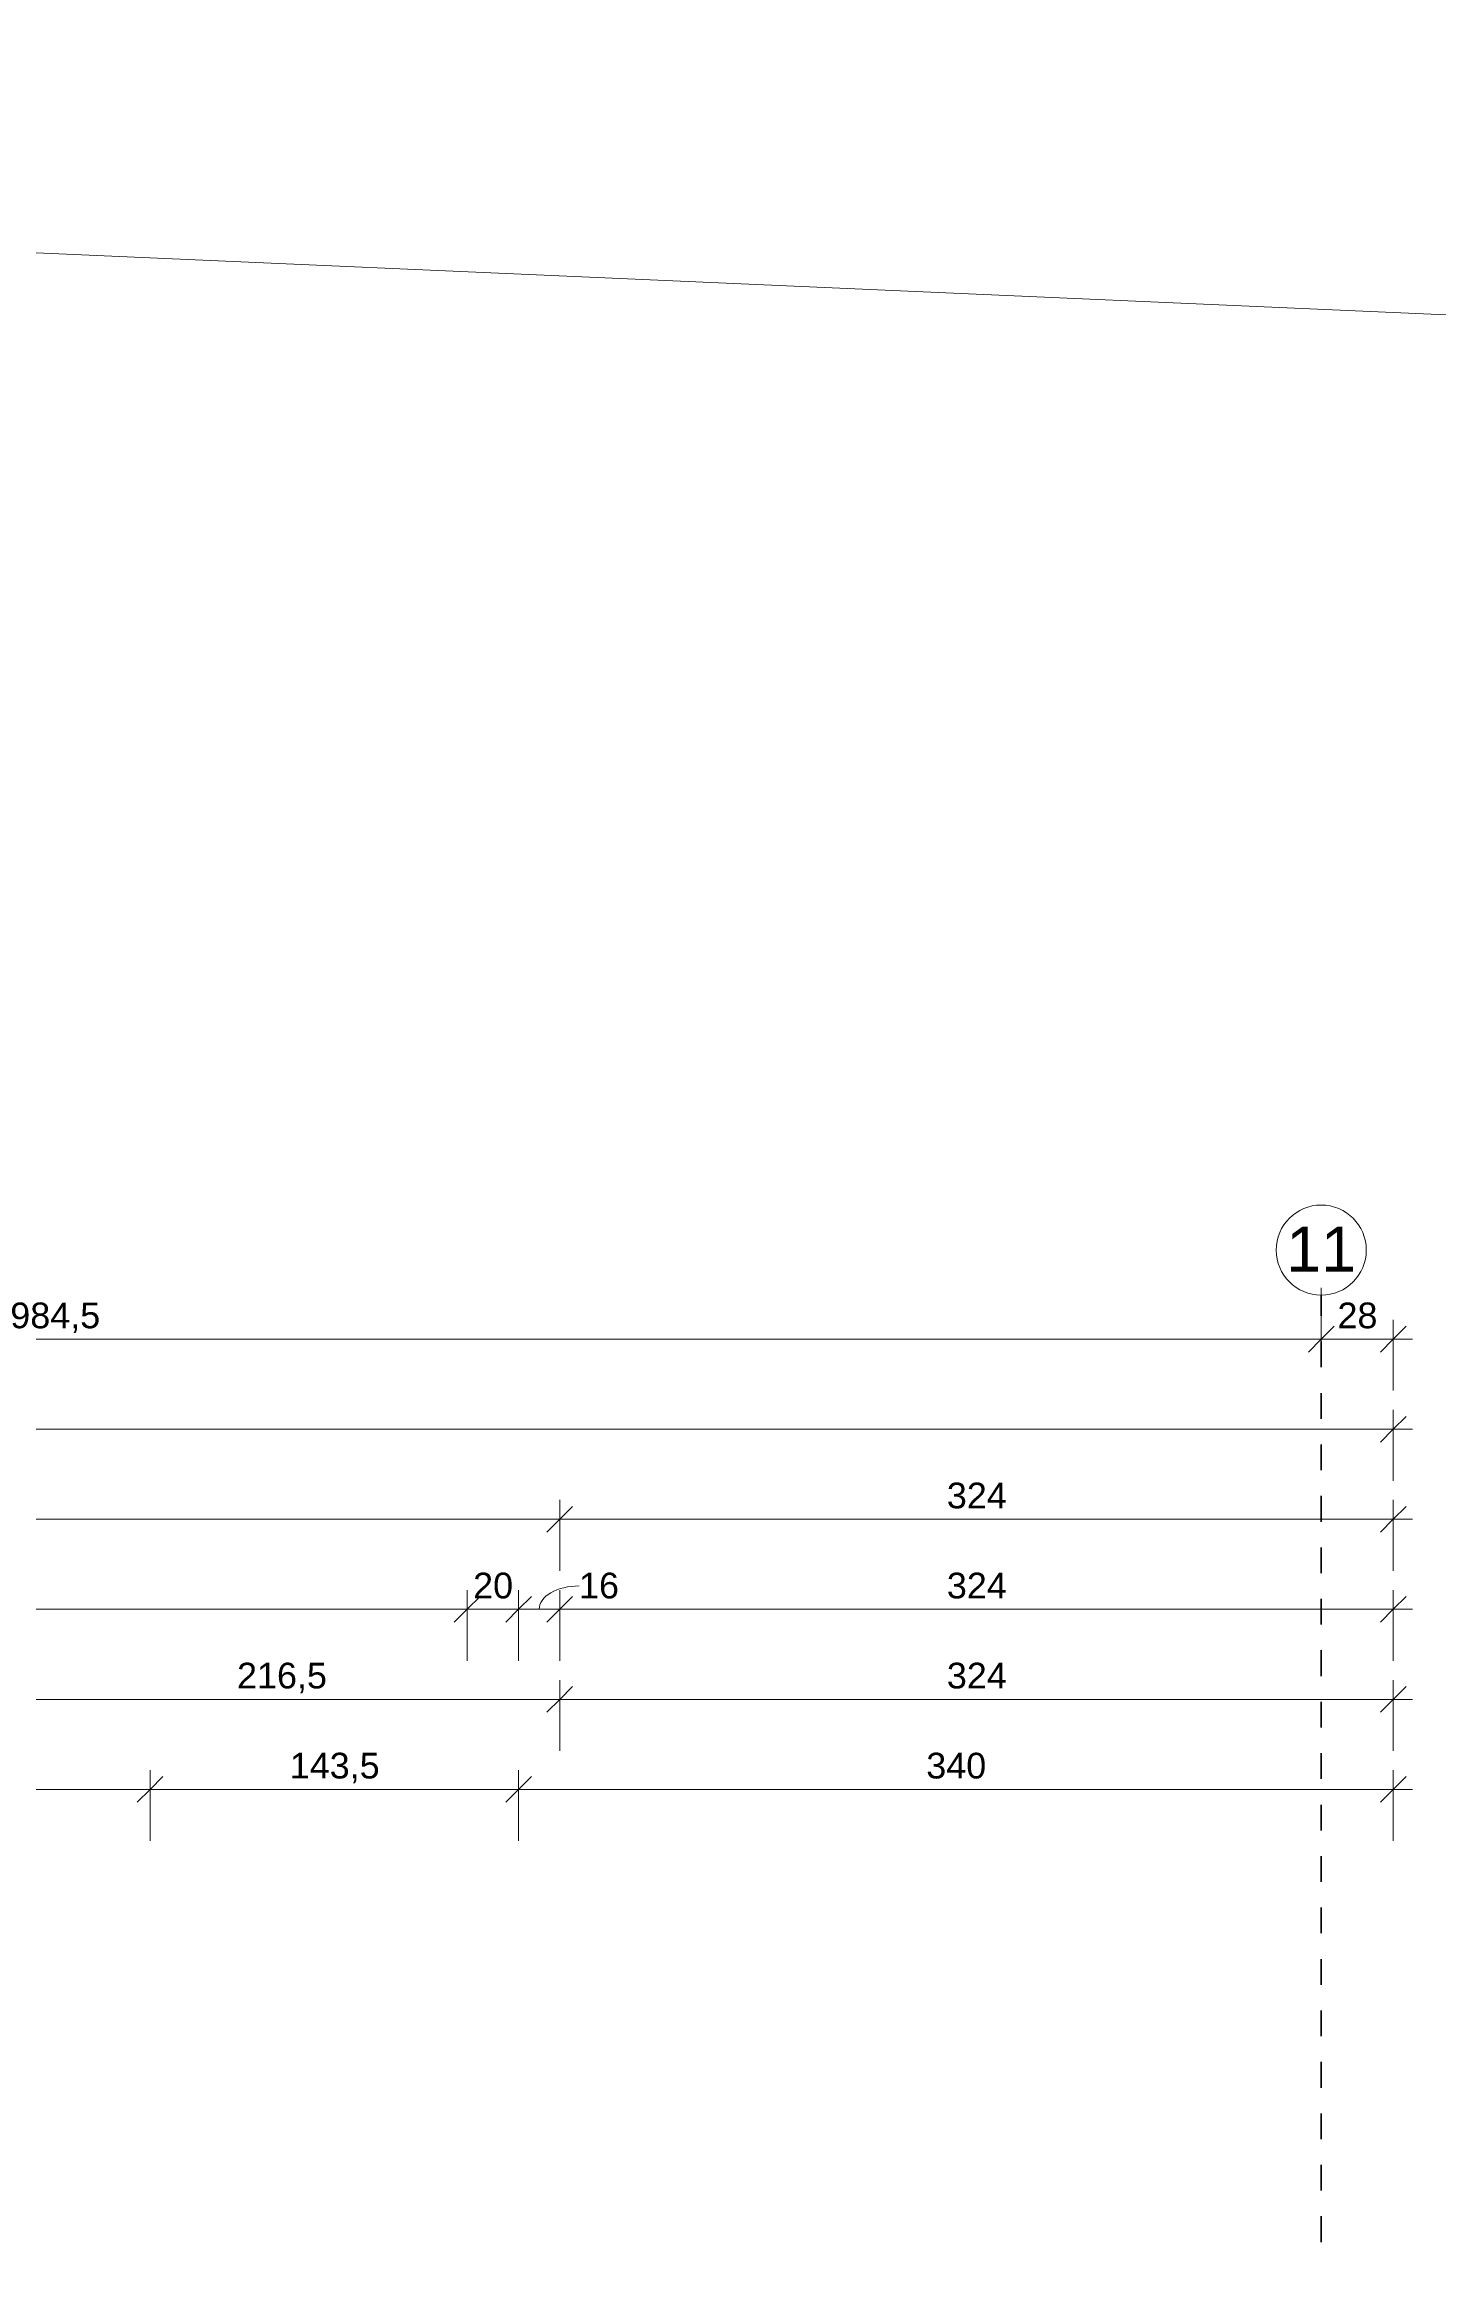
# Model space of a CAD drawing. Header units: metres. Extents: x 3.3 to 48.5, y 58.8 to 100.4.
# Drawn here: x 37.44 to 42.86, y 90.5 to 99.09 of the extents above; entities that cross this region are included whole.
import ezdxf

# ---------------------------------------------------------------- set-up
doc = ezdxf.new("R2010")
doc.units = ezdxf.units.M
doc.linetypes.add('Strich Punkt Mittel', pattern=[0.015875, 0.00635, -0.004763, 0, -0.004763])
for name, color, linetype, lineweight in [('A_2D', 7, 'Continuous', 13), ('A_Bemassung-50_', 4, 'Continuous', 9), ('A_Bemassung_', 4, 'Continuous', 9), ('A_Beschriftung_', 7, 'Continuous', 9), ('A_Raster_', 1, 'Continuous', 9)]:
    doc.layers.add(name, color=color, linetype=linetype, lineweight=lineweight)
doc.styles.add('Arial_1', font='arial.ttf', dxfattribs={"height": 0.175})
doc.styles.add('Arial_5', font='arial.ttf', dxfattribs={"height": 0.1})
doc.dimstyles.new('WGA-Bemaßung', dxfattribs={"dimscale": 0.3048, "dimtxt": 0.102026, "dimasz": 0.328084, "dimexe": 0.246063, "dimexo": 0.0625, "dimgap": 0.04101, "dimtad": 1, "dimdec": 1, "dimlfac": 100, "dimrnd": 0.5, "dimdsep": 46, "dimtxsty": 'Arial_5', "dimblk1": 'OBLIQUE', "dimblk2": 'OBLIQUE', "dimsah": 1, "dimcen": 0.09, "dimdle": 0.246063, "dimazin": 2, "dimtfac": 1, "dimtdec": 4, "dimtix": 1, "dimtmove": 0, "dimatfit": 3, "dimfxl": 0.656168, "dimfxlon": 1, "dimtvp": 1, "dimtolj": 1, "dimtzin": 0, "dimarcsym": 2})
doc.dimstyles.new('WGA-Bemaßung_1', dxfattribs={"dimscale": 0.3048, "dimtxt": 0.102026, "dimasz": 0.328084, "dimexe": 0.246063, "dimexo": 0.0625, "dimgap": 0.04101, "dimtad": 1, "dimdec": 1, "dimlfac": 100, "dimrnd": 0.5, "dimdsep": 46, "dimtxsty": 'Arial_5', "dimblk1": 'OBLIQUE', "dimblk2": 'OBLIQUE', "dimsah": 1, "dimcen": 0.09, "dimdle": 0.246063, "dimazin": 2, "dimtfac": 1, "dimtdec": 4, "dimtix": 1, "dimtmove": 1, "dimatfit": 3, "dimfxl": 0.656168, "dimfxlon": 1, "dimtvp": 1, "dimtolj": 1, "dimtzin": 0, "dimarcsym": 2})

# ---------------------------------------------------------------- blocks, each defined once
blk = doc.blocks.new('Raster - BS_Achse-112124-263_PP_03DG_BT1')
at = {"layer": 'A_Beschriftung_'}
blk.add_circle((0, 0), 0.0035, dxfattribs=at)
blk = doc.blocks.new('DIMBLOCK25-263_PP_03DG_BT1')
at = {"layer": 'A_Bemassung-50_', "transparency": 16777216}
for p, q in [((32.5577, 94.0583), (32.5577, 94.2583)), ((42.4027, 94.0583), (42.4027, 94.2583)), ((32.5577, 94.0583), (42.4027, 94.0583)), ((32.5577, 94.0583), (32.5577, 93.9833)), ((42.4027, 94.0583), (42.4027, 93.9833))]:
    blk.add_line(p, q, dxfattribs=at)
at = {"layer": 'A_Bemassung-50_', "lineweight": 35, "transparency": 16777216}
for p, q in [((32.5577, 94.0583), (32.5077, 94.0083)), ((32.5577, 94.0583), (32.6077, 94.1083)), ((42.4027, 94.0583), (42.3527, 94.0083)), ((42.4027, 94.0583), (42.4527, 94.1083))]:
    blk.add_line(p, q, dxfattribs=at)
at = {"layer": 'A_Bemassung-50_', "color": 0, "transparency": 16777216, "insert": (37.3067, 94.2007), "char_height": 0.1, "width": 0.416266, "attachment_point": 1, "line_spacing_factor": 0.941778, "style": 'Arial_5'}
blk.add_mtext('984,5', dxfattribs=at)
blk = doc.blocks.new('_Oblique')
at = {"color": 0, "linetype": 'ByBlock', "lineweight": -2}
blk.add_line((-0.5, -0.5), (0.5, 0.5), dxfattribs=at)
blk = doc.blocks.new('DIMBLOCK26-263_PP_03DG_BT1')
at = {"layer": 'A_Bemassung-50_', "transparency": 16777216}
for p, q in [((42.4027, 94.0583), (42.4027, 94.2583)), ((42.6827, 94.0583), (42.6827, 94.1333)), ((42.4027, 94.0583), (42.7577, 94.0583)), ((42.4027, 94.0583), (42.4027, 93.9833)), ((42.6827, 94.0583), (42.6827, 93.8583))]:
    blk.add_line(p, q, dxfattribs=at)
at = {"layer": 'A_Bemassung-50_', "lineweight": 35, "transparency": 16777216}
for p, q in [((42.4027, 94.0583), (42.3527, 94.0083)), ((42.4027, 94.0583), (42.4527, 94.1083)), ((42.6827, 94.0583), (42.6327, 94.0083)), ((42.6827, 94.0583), (42.7327, 94.1083))]:
    blk.add_line(p, q, dxfattribs=at)
at = {"layer": 'A_Bemassung-50_', "color": 0, "transparency": 16777216, "insert": (42.4658, 94.2007), "char_height": 0.1, "width": 0.184588, "attachment_point": 1, "line_spacing_factor": 0.941778, "style": 'Arial_5'}
blk.add_mtext('28', dxfattribs=at)
blk = doc.blocks.new('DIMBLOCK27-263_PP_03DG_BT1')
at = {"layer": 'A_Bemassung-50_', "transparency": 16777216}
for p, q in [((7.5677, 93.7083), (42.7577, 93.7083)), ((7.6427, 93.7083), (7.6427, 93.7833)), ((7.6427, 93.7083), (7.6427, 93.5083)), ((42.6827, 93.7083), (42.6827, 93.7833)), ((42.6827, 93.7083), (42.6827, 93.5083))]:
    blk.add_line(p, q, dxfattribs=at)
at = {"layer": 'A_Bemassung-50_', "lineweight": 35, "transparency": 16777216}
for p, q in [((7.6427, 93.7083), (7.5927, 93.6583)), ((7.6427, 93.7083), (7.6927, 93.7583)), ((42.6827, 93.7083), (42.6327, 93.6583)), ((42.6827, 93.7083), (42.7327, 93.7583))]:
    blk.add_line(p, q, dxfattribs=at)
at = {"layer": 'A_Bemassung-50_', "color": 0, "transparency": 16777216, "insert": (25.0088, 93.8507), "char_height": 0.1, "width": 0.369177, "attachment_point": 1, "line_spacing_factor": 0.941778, "style": 'Arial_5'}
blk.add_mtext('3504', dxfattribs=at)
blk = doc.blocks.new('DIMBLOCK31-263_PP_03DG_BT1')
at = {"layer": 'A_Bemassung-50_', "lineweight": 35, "transparency": 16777216}
for p, q in [((27.9077, 93.3583), (27.8577, 93.3083)), ((27.9077, 93.3583), (27.9577, 93.4083)), ((39.4427, 93.3583), (39.3927, 93.3083)), ((39.4427, 93.3583), (39.4927, 93.4083))]:
    blk.add_line(p, q, dxfattribs=at)
at = {"layer": 'A_Bemassung-50_', "transparency": 16777216}
for p, q in [((27.9077, 93.3583), (27.9077, 93.4333)), ((27.9077, 93.3583), (39.4427, 93.3583)), ((27.9077, 93.3583), (27.9077, 93.1583)), ((39.4427, 93.3583), (39.4427, 93.4333)), ((39.4427, 93.3583), (39.4427, 93.1583))]:
    blk.add_line(p, q, dxfattribs=at)
at = {"layer": 'A_Bemassung-50_', "color": 0, "transparency": 16777216, "insert": (33.4633, 93.5007), "char_height": 0.1, "width": 0.50856, "attachment_point": 1, "line_spacing_factor": 0.941778, "style": 'Arial_5'}
blk.add_mtext('1153,5', dxfattribs=at)
blk = doc.blocks.new('DIMBLOCK32-263_PP_03DG_BT1')
at = {"layer": 'A_Bemassung-50_', "lineweight": 35, "transparency": 16777216}
for p, q in [((39.4427, 93.3583), (39.3927, 93.3083)), ((39.4427, 93.3583), (39.4927, 93.4083)), ((42.6827, 93.3583), (42.6327, 93.3083)), ((42.6827, 93.3583), (42.7327, 93.4083))]:
    blk.add_line(p, q, dxfattribs=at)
at = {"layer": 'A_Bemassung-50_', "transparency": 16777216}
for p, q in [((39.4427, 93.3583), (39.4427, 93.4333)), ((39.4427, 93.3583), (42.7577, 93.3583)), ((39.4427, 93.3583), (39.4427, 93.1583)), ((42.6827, 93.3583), (42.6827, 93.4333)), ((42.6827, 93.3583), (42.6827, 93.1583))]:
    blk.add_line(p, q, dxfattribs=at)
at = {"layer": 'A_Bemassung-50_', "color": 0, "transparency": 16777216, "insert": (40.9473, 93.5007), "char_height": 0.1, "width": 0.276883, "attachment_point": 1, "line_spacing_factor": 0.941778, "style": 'Arial_5'}
blk.add_mtext('324', dxfattribs=at)
blk = doc.blocks.new('DIMBLOCK56-263_PP_03DG_BT1')
at = {"layer": 'A_Bemassung-50_', "transparency": 16777216}
for p, q in [((37.2802, 92.6583), (37.2802, 92.7333)), ((39.4427, 92.6583), (39.4427, 92.7333)), ((37.2802, 92.6583), (39.4427, 92.6583)), ((37.2802, 92.6583), (37.2802, 92.4583)), ((39.4427, 92.6583), (39.4427, 92.4583))]:
    blk.add_line(p, q, dxfattribs=at)
at = {"layer": 'A_Bemassung-50_', "lineweight": 35, "transparency": 16777216}
for p, q in [((37.2802, 92.6583), (37.3302, 92.7083)), ((39.4427, 92.6583), (39.4927, 92.7083)), ((37.2802, 92.6583), (37.2302, 92.6083)), ((39.4427, 92.6583), (39.3927, 92.6083))]:
    blk.add_line(p, q, dxfattribs=at)
at = {"layer": 'A_Bemassung-50_', "color": 0, "transparency": 16777216, "insert": (38.188, 92.8007), "char_height": 0.1, "width": 0.416266, "attachment_point": 1, "line_spacing_factor": 0.941778, "style": 'Arial_5'}
blk.add_mtext('216,5', dxfattribs=at)
blk = doc.blocks.new('DIMBLOCK57-263_PP_03DG_BT1')
at = {"layer": 'A_Bemassung-50_', "transparency": 16777216}
for p, q in [((39.4427, 92.6583), (39.4427, 92.7333)), ((42.6827, 92.6583), (42.6827, 92.7333)), ((39.4427, 92.6583), (42.7577, 92.6583)), ((39.4427, 92.6583), (39.4427, 92.4583)), ((42.6827, 92.6583), (42.6827, 92.4583))]:
    blk.add_line(p, q, dxfattribs=at)
at = {"layer": 'A_Bemassung-50_', "lineweight": 35, "transparency": 16777216}
for p, q in [((39.4427, 92.6583), (39.4927, 92.7083)), ((42.6827, 92.6583), (42.7327, 92.7083)), ((39.4427, 92.6583), (39.3927, 92.6083)), ((42.6827, 92.6583), (42.6327, 92.6083))]:
    blk.add_line(p, q, dxfattribs=at)
at = {"layer": 'A_Bemassung-50_', "color": 0, "transparency": 16777216, "insert": (40.9473, 92.8007), "char_height": 0.1, "width": 0.276883, "attachment_point": 1, "line_spacing_factor": 0.941778, "style": 'Arial_5'}
blk.add_mtext('324', dxfattribs=at)
blk = doc.blocks.new('DIMBLOCK100-263_PP_03DG_BT1')
at = {"layer": 'A_Bemassung-50_', "transparency": 16777216}
for p, q in [((35.1888, 93.0083), (35.1888, 93.0833)), ((39.0827, 93.0083), (39.0827, 93.0833)), ((35.1888, 93.0083), (39.0827, 93.0083)), ((35.1888, 93.0083), (35.1888, 92.8083)), ((39.0827, 93.0083), (39.0827, 92.8083))]:
    blk.add_line(p, q, dxfattribs=at)
at = {"layer": 'A_Bemassung-50_', "lineweight": 35, "transparency": 16777216}
for p, q in [((35.1888, 93.0083), (35.2388, 93.0583)), ((39.0827, 93.0083), (39.1327, 93.0583)), ((35.1888, 93.0083), (35.1388, 92.9583)), ((39.0827, 93.0083), (39.0327, 92.9583))]:
    blk.add_line(p, q, dxfattribs=at)
at = {"layer": 'A_Bemassung-50_', "color": 0, "transparency": 16777216, "insert": (36.9623, 93.1507), "char_height": 0.1, "width": 0.416266, "attachment_point": 1, "line_spacing_factor": 0.941778, "style": 'Arial_5'}
blk.add_mtext('389,5', dxfattribs=at)
blk = doc.blocks.new('DIMBLOCK101-263_PP_03DG_BT1')
at = {"layer": 'A_Bemassung-50_', "transparency": 16777216}
for p, q in [((39.0827, 93.0083), (39.0827, 93.0833)), ((39.2827, 93.0083), (39.2827, 93.0833)), ((39.0827, 93.0083), (39.2827, 93.0083)), ((39.0827, 93.0083), (39.0827, 92.8083)), ((39.2827, 93.0083), (39.2827, 92.8083))]:
    blk.add_line(p, q, dxfattribs=at)
at = {"layer": 'A_Bemassung-50_', "lineweight": 35, "transparency": 16777216}
for p, q in [((39.0827, 93.0083), (39.1327, 93.0583)), ((39.2827, 93.0083), (39.3327, 93.0583)), ((39.0827, 93.0083), (39.0327, 92.9583)), ((39.2827, 93.0083), (39.2327, 92.9583))]:
    blk.add_line(p, q, dxfattribs=at)
at = {"layer": 'A_Bemassung-50_', "color": 0, "transparency": 16777216, "insert": (39.1058, 93.1507), "char_height": 0.1, "width": 0.184588, "attachment_point": 1, "line_spacing_factor": 0.941778, "style": 'Arial_5'}
blk.add_mtext('20', dxfattribs=at)
blk = doc.blocks.new('DIMBLOCK102-263_PP_03DG_BT1')
at = {"layer": 'A_Bemassung-50_', "transparency": 16777216}
for p, q in [((39.2827, 93.0083), (39.2827, 93.0833)), ((39.4427, 93.0083), (39.4427, 93.0833)), ((39.2827, 93.0083), (39.4427, 93.0083)), ((39.2827, 93.0083), (39.2827, 92.8083)), ((39.4427, 93.0083), (39.4427, 92.8083))]:
    blk.add_line(p, q, dxfattribs=at)
at = {"layer": 'A_Bemassung-50_', "lineweight": 35, "transparency": 16777216}
for p, q in [((39.2827, 93.0083), (39.3327, 93.0583)), ((39.4427, 93.0083), (39.4927, 93.0583)), ((39.2827, 93.0083), (39.2327, 92.9583)), ((39.4427, 93.0083), (39.3927, 92.9583))]:
    blk.add_line(p, q, dxfattribs=at)
at = {"layer": 'A_Bemassung-50_', "transparency": 16777216}
blk.add_ellipse((39.5175, 93.0083), major_axis=(0.1548, 0), ratio=0.587608, start_param=1.570796, end_param=3.141593, dxfattribs=at)
at = {"layer": 'A_Bemassung-50_', "color": 0, "transparency": 16777216, "insert": (39.5175, 93.1507), "char_height": 0.1, "width": 0.184588, "attachment_point": 1, "line_spacing_factor": 0.941778, "style": 'Arial_5'}
blk.add_mtext('16', dxfattribs=at)
blk = doc.blocks.new('DIMBLOCK103-263_PP_03DG_BT1')
at = {"layer": 'A_Bemassung-50_', "transparency": 16777216}
for p, q in [((39.4427, 93.0083), (39.4427, 93.0833)), ((42.6827, 93.0083), (42.6827, 93.0833)), ((39.4427, 93.0083), (42.7577, 93.0083)), ((39.4427, 93.0083), (39.4427, 92.8083)), ((42.6827, 93.0083), (42.6827, 92.8083))]:
    blk.add_line(p, q, dxfattribs=at)
at = {"layer": 'A_Bemassung-50_', "lineweight": 35, "transparency": 16777216}
for p, q in [((39.4427, 93.0083), (39.4927, 93.0583)), ((42.6827, 93.0083), (42.7327, 93.0583)), ((39.4427, 93.0083), (39.3927, 92.9583)), ((42.6827, 93.0083), (42.6327, 92.9583))]:
    blk.add_line(p, q, dxfattribs=at)
at = {"layer": 'A_Bemassung-50_', "color": 0, "transparency": 16777216, "insert": (40.9473, 93.1507), "char_height": 0.1, "width": 0.276883, "attachment_point": 1, "line_spacing_factor": 0.941778, "style": 'Arial_5'}
blk.add_mtext('324', dxfattribs=at)
blk = doc.blocks.new('DIMBLOCK284-263_PP_03DG_BT1')
at = {"layer": 'A_Bemassung-50_', "transparency": 16777216}
for p, q in [((35.5702, 92.3083), (35.5702, 92.3833)), ((37.8502, 92.3083), (37.8502, 92.3833)), ((35.5702, 92.3083), (37.8502, 92.3083)), ((35.5702, 92.3083), (35.5702, 92.1083)), ((37.8502, 92.3083), (37.8502, 92.1083))]:
    blk.add_line(p, q, dxfattribs=at)
at = {"layer": 'A_Bemassung-50_', "lineweight": 35, "transparency": 16777216}
for p, q in [((35.5702, 92.3083), (35.6202, 92.3583)), ((37.8502, 92.3083), (37.9002, 92.3583)), ((35.5702, 92.3083), (35.5202, 92.2583)), ((37.8502, 92.3083), (37.8002, 92.2583))]:
    blk.add_line(p, q, dxfattribs=at)
at = {"layer": 'A_Bemassung-50_', "color": 0, "transparency": 16777216, "insert": (36.5948, 92.4507), "char_height": 0.1, "width": 0.276883, "attachment_point": 1, "line_spacing_factor": 0.941778, "style": 'Arial_5'}
blk.add_mtext('228', dxfattribs=at)
blk = doc.blocks.new('DIMBLOCK285-263_PP_03DG_BT1')
at = {"layer": 'A_Bemassung-50_', "transparency": 16777216}
for p, q in [((37.8502, 92.3083), (37.8502, 92.3833)), ((39.2827, 92.3083), (39.2827, 92.3833)), ((37.8502, 92.3083), (39.2827, 92.3083)), ((37.8502, 92.3083), (37.8502, 92.1083)), ((39.2827, 92.3083), (39.2827, 92.1083))]:
    blk.add_line(p, q, dxfattribs=at)
at = {"layer": 'A_Bemassung-50_', "lineweight": 35, "transparency": 16777216}
for p, q in [((37.8502, 92.3083), (37.9002, 92.3583)), ((39.2827, 92.3083), (39.3327, 92.3583)), ((37.8502, 92.3083), (37.8002, 92.2583)), ((39.2827, 92.3083), (39.2327, 92.2583))]:
    blk.add_line(p, q, dxfattribs=at)
at = {"layer": 'A_Bemassung-50_', "color": 0, "transparency": 16777216, "insert": (38.393, 92.4507), "char_height": 0.1, "width": 0.416266, "attachment_point": 1, "line_spacing_factor": 0.941778, "style": 'Arial_5'}
blk.add_mtext('143,5', dxfattribs=at)
blk = doc.blocks.new('DIMBLOCK286-263_PP_03DG_BT1')
at = {"layer": 'A_Bemassung-50_', "transparency": 16777216}
for p, q in [((39.2827, 92.3083), (39.2827, 92.3833)), ((42.6827, 92.3083), (42.6827, 92.3833)), ((39.2827, 92.3083), (42.7577, 92.3083)), ((39.2827, 92.3083), (39.2827, 92.1083)), ((42.6827, 92.3083), (42.6827, 92.1083))]:
    blk.add_line(p, q, dxfattribs=at)
at = {"layer": 'A_Bemassung-50_', "lineweight": 35, "transparency": 16777216}
for p, q in [((39.2827, 92.3083), (39.3327, 92.3583)), ((42.6827, 92.3083), (42.7327, 92.3583)), ((39.2827, 92.3083), (39.2327, 92.2583)), ((42.6827, 92.3083), (42.6327, 92.2583))]:
    blk.add_line(p, q, dxfattribs=at)
at = {"layer": 'A_Bemassung-50_', "color": 0, "transparency": 16777216, "insert": (40.8673, 92.4507), "char_height": 0.1, "width": 0.276883, "attachment_point": 1, "line_spacing_factor": 0.941778, "style": 'Arial_5'}
blk.add_mtext('340', dxfattribs=at)

msp = doc.modelspace()

# ---------------------------------------------------------------- linework, layer by layer
at = {"layer": 'A_2D', "lineweight": 18}
msp.add_line((48.5147, 97.7921), (19.0083, 99.0917), dxfattribs=at)
at = {"layer": 'A_Raster_', "linetype": 'Strich Punkt Mittel', "lineweight": 35}
msp.add_line((42.4027, 59.9489), (42.4027, 94.2296), dxfattribs=at)

# ---------------------------------------------------------------- block references
at = {"layer": 'A_Beschriftung_', "xscale": 49.99999999999998, "yscale": 49.99999999999998, "zscale": 49.99999999999998}
msp.add_blockref('Raster - BS_Achse-112124-263_PP_03DG_BT1', (42.4027, 94.4046), dxfattribs=at)

# ---------------------------------------------------------------- texts
at = {"layer": 'A_Beschriftung_', "insert": (42.2662, 94.4955), "char_height": 0.175, "width": 0.336709, "attachment_point": 1, "style": 'Arial_1'}
msp.add_mtext('11', dxfattribs=at)

# ---------------------------------------------------------------- dimensions: what is measured, and where the dimension line sits
at = {"layer": 'A_Bemassung_'}
for base, p1, p2, override, picture, middle in [((42.4027, 94.0583), (32.5577, 94.2583), (42.4027, 94.2583), {"dimpost": '<>', "dimfxl": 9.845}, 'DIMBLOCK25-263_PP_03DG_BT1', (37.4802, 94.1219)), ((42.6827, 94.0583), (42.4027, 94.2583), (42.6827, 93.8583), {"dimpost": '<>', "dimfxl": 0.488262}, 'DIMBLOCK26-263_PP_03DG_BT1', (42.5427, 94.1219)), ((42.6827, 93.7083), (7.6427, 93.5083), (42.6827, 93.5083), {"dimpost": '<>', "dimfxl": 35.04}, 'DIMBLOCK27-263_PP_03DG_BT1', (25.1627, 93.7719)), ((39.4427, 93.3583), (27.9077, 93.1583), (39.4427, 93.1583), {"dimpost": '<>', "dimfxl": 11.535}, 'DIMBLOCK31-263_PP_03DG_BT1', (33.6752, 93.4219)), ((42.6827, 93.3583), (39.4427, 93.1583), (42.6827, 93.1583), {"dimpost": '<>', "dimfxl": 3.24}, 'DIMBLOCK32-263_PP_03DG_BT1', (41.0627, 93.4219)), ((39.0827, 93.0083), (35.1888, 92.8083), (39.0827, 92.8083), {"dimpost": '<>', "dimfxl": 3.8939}, 'DIMBLOCK100-263_PP_03DG_BT1', (37.1357, 93.0719)), ((39.2827, 93.0083), (39.0827, 92.8083), (39.2827, 92.8083), {"dimpost": '<>', "dimfxl": 0.2}, 'DIMBLOCK101-263_PP_03DG_BT1', (39.1827, 93.0719)), ((42.6827, 93.0083), (39.4427, 92.8083), (42.6827, 92.8083), {"dimpost": '<>', "dimfxl": 3.24}, 'DIMBLOCK103-263_PP_03DG_BT1', (41.0627, 93.0719)), ((39.4426682485, 92.6583431172), (37.2801682485, 92.4583431172), (39.4426682485, 92.4583431172), {"dimpost": '<>', "dimfxl": 2.1625}, 'DIMBLOCK56-263_PP_03DG_BT1', (38.3614182485, 92.7219004163)), ((42.6827, 92.6583), (39.4427, 92.4583), (42.6827, 92.4583), {"dimpost": '<>', "dimfxl": 3.24}, 'DIMBLOCK57-263_PP_03DG_BT1', (41.0627, 92.7219)), ((37.8502, 92.3083), (35.5702, 92.1083), (37.8502, 92.1083), {"dimpost": '<>', "dimfxl": 2.28}, 'DIMBLOCK284-263_PP_03DG_BT1', (36.7102, 92.3719)), ((39.2826682485, 92.3083431172), (37.8501682485, 92.1083431172), (39.2826682485, 92.1083431172), {"dimpost": '<>', "dimfxl": 1.4325}, 'DIMBLOCK285-263_PP_03DG_BT1', (38.5664182485, 92.3719345227)), ((42.6827, 92.3083), (39.2827, 92.1083), (42.6827, 92.1083), {"dimpost": '<>', "dimfxl": 3.4}, 'DIMBLOCK286-263_PP_03DG_BT1', (40.9827, 92.3719))]:
    dim = msp.add_linear_dim(base=base, p1=p1, p2=p2, dimstyle='WGA-Bemaßung', override=override, dxfattribs=at)
    dim.commit()
    dim.dimension.update_dxf_attribs({"geometry": picture, "text_midpoint": middle})
dim = msp.add_linear_dim(base=(39.4427, 93.0083), p1=(39.2827, 92.8083), p2=(39.4427, 92.8083), dimstyle='WGA-Bemaßung_1', override={"dimpost": '<>', "dimfxl": 0.16}, dxfattribs=at)
dim.commit()
dim.dimension.update_dxf_attribs({"geometry": 'DIMBLOCK102-263_PP_03DG_BT1', "text_midpoint": (39.6098, 93.084), "dimtype": 160})

doc.saveas('drawing.dxf')
